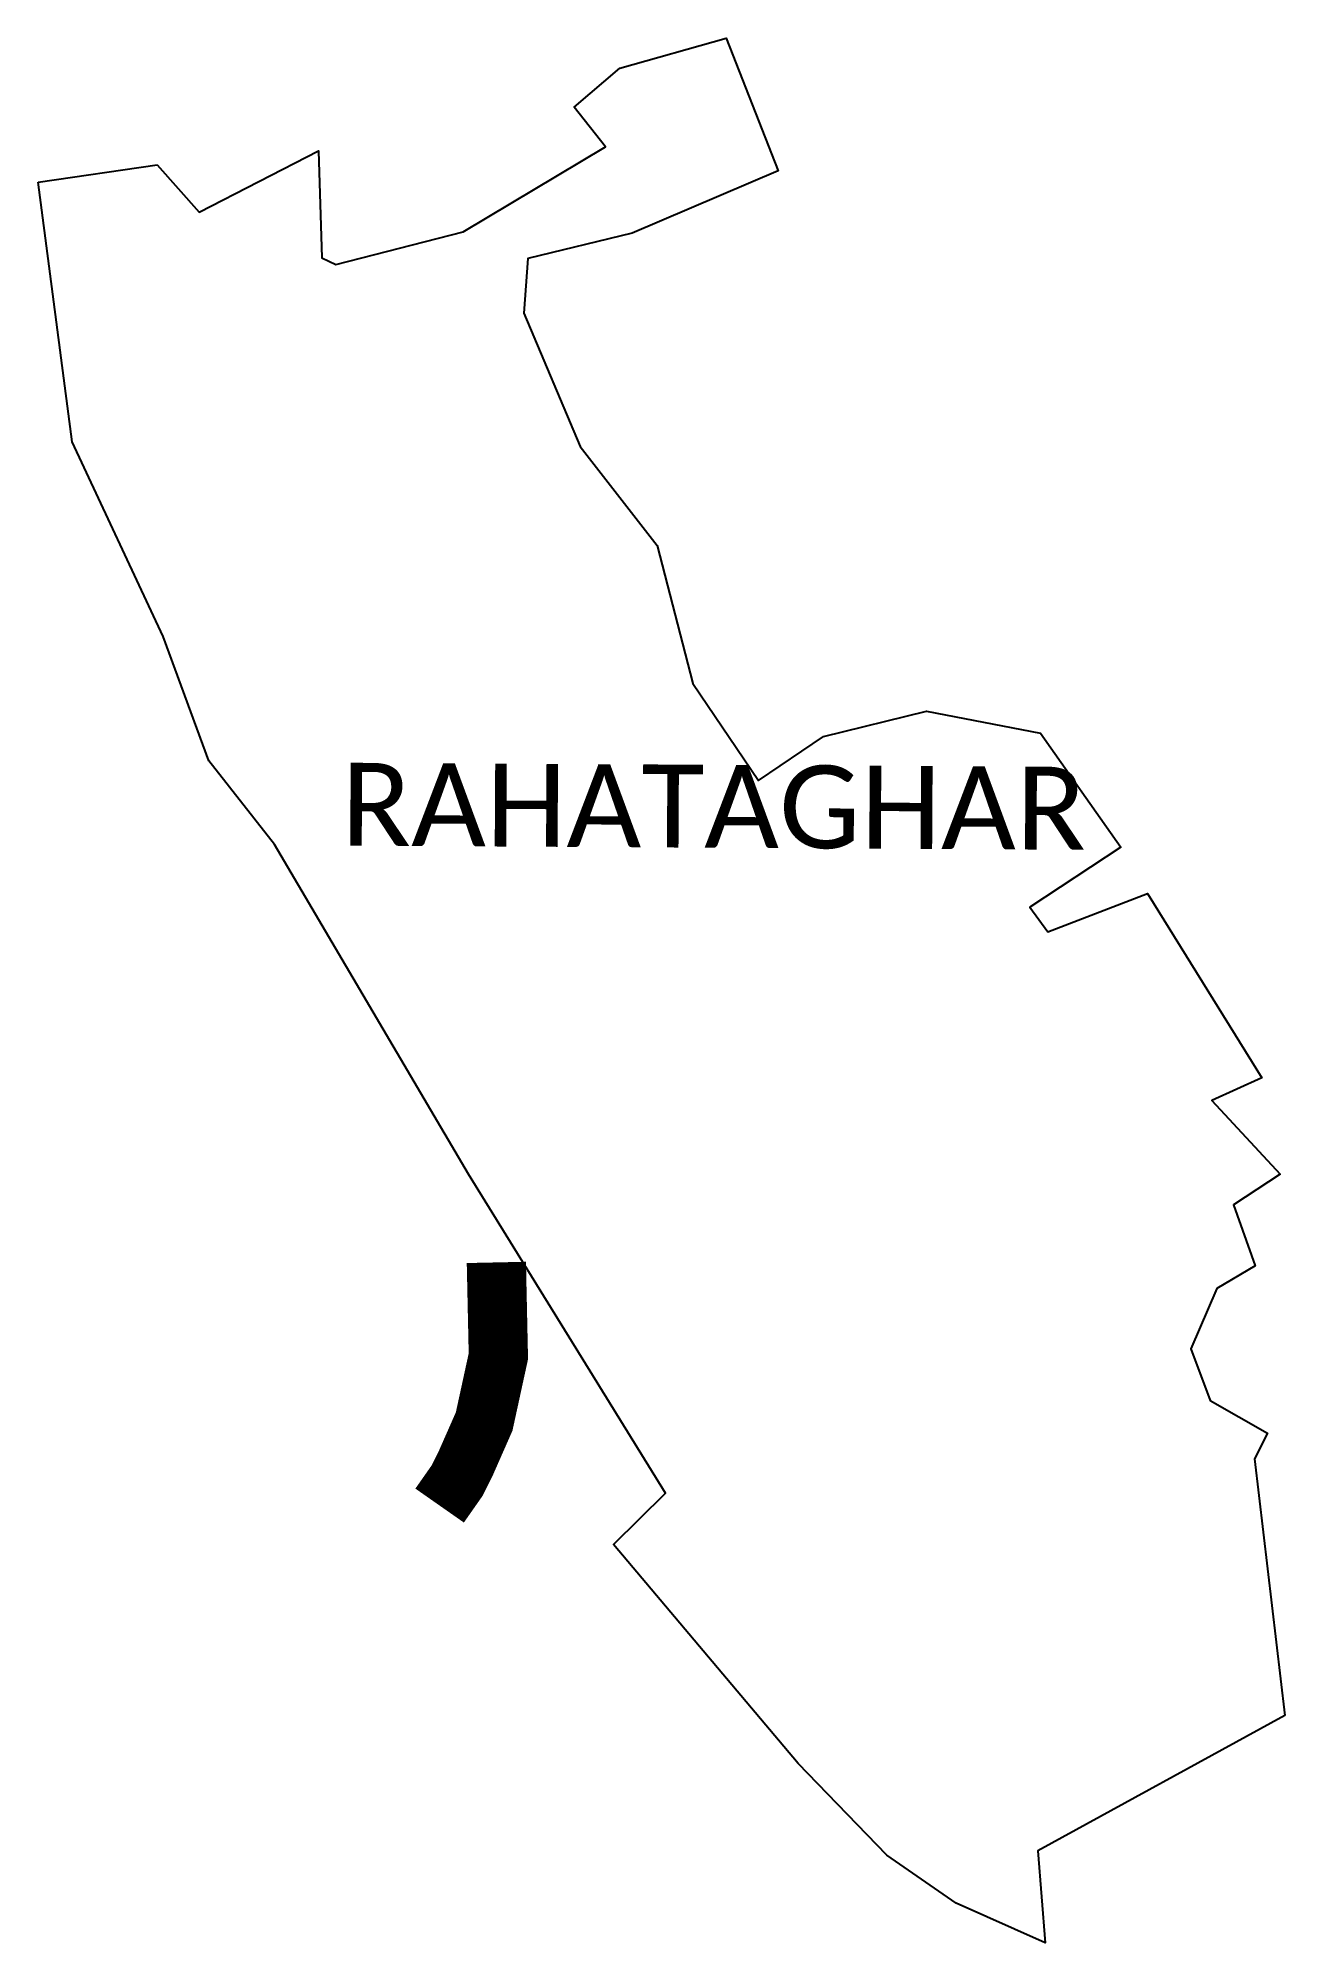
# Model space of a CAD drawing. Header units: metres. Extents: x 314978 to 316031, y 1897174 to 1898782.
import ezdxf

# ---------------------------------------------------------------- set-up
doc = ezdxf.new("R2010")
doc.units = ezdxf.units.M
for name, color, linetype in [('UNPROTECTED DUE TO CREEK', 150, 'Continuous'), ('village', 3, 'Continuous'), ('VILLAGE NAME', 250, 'Continuous')]:
    doc.layers.add(name, color=color, linetype=linetype)
doc.styles.get("Standard").update_dxf_attribs({"font": 'simplex.shx'})

msp = doc.modelspace()

# ---------------------------------------------------------------- linework, layer by layer
at = {"layer": 'UNPROTECTED DUE TO CREEK', "const_width": 50, "flags": 128}
msp.add_lwpolyline([(315365, 1897748.8), (315366.7, 1897669.6), (315354.7, 1897614.5), (315338.8, 1897578.4), (315331.8, 1897564.5), (315317.1, 1897543.5)], dxfattribs=at)
at = {"layer": 'village', "flags": 128}
msp.add_lwpolyline([(314978.1, 1898660.8), (315078.7, 1898675.5)], dxfattribs=at)
at = {"layer": 'village', "color": 3, "true_color": 0x00ff00}
for points in [[(315078.7, 1898675.5, 0), (315114.2, 1898635.4, 0), (315214.9, 1898687.3, 0), (315217.6, 1898596.9, 0), (315229.4, 1898591.4, 0), (315336.9, 1898618.9, 0), (315457.2, 1898690.7, 0), (315430.6, 1898724.1, 0), (315469.3, 1898757, 0), (315559, 1898782.5, 0), (315602.9, 1898670.3, 0), (315479.6, 1898617.8, 0), (315391.6, 1898596.4, 0), (315388.1, 1898550.2, 0), (315435.7, 1898437.7, 0), (315500.7, 1898354.2, 0), (315530.9, 1898237.5, 0), (315586.4, 1898155.6, 0), (315641.3, 1898192.9, 0), (315728.1, 1898214.3, 0), (315824.4, 1898195.7, 0), (315892.3, 1898099.3, 0), (315815.3, 1898048.7, 0), (315830.6, 1898027.8, 0), (315914.6, 1898060.4, 0), (316011.2, 1897904.7, 0), (315969, 1897885.6, 0), (316026.8, 1897823.3, 0), (315987.2, 1897797.3, 0), (316005.5, 1897745.8, 0), (315973.4, 1897726.8, 0), (315951.3, 1897675.8, 0), (315967.6, 1897632.1, 0), (316015.9, 1897604.5, 0), (316005.1, 1897583, 0), (316030.7, 1897366.3, 0)], [(316030.7, 1897366.3, 0), (315822, 1897251.9, 0), (315828.4, 1897174.3, 0), (315753.3, 1897207.9, 0), (315694.7, 1897248.3, 0), (315619.7, 1897325.7, 0), (315464, 1897510.6, 0), (315507.8, 1897554, 0), (315341.6, 1897823.4, 0), (315177.6, 1898101.7, 0), (315122.2, 1898172.3, 0), (315083.6, 1898277.3, 0), (315006.9, 1898441.6, 0), (314978.1, 1898660.8, 0)]]:
    msp.add_polyline3d(points, dxfattribs=at)

# ---------------------------------------------------------------- texts
at = {"layer": 'VILLAGE NAME', "insert": (315234.2, 1898170.7), "char_height": 70, "attachment_point": 1, "rotation": 359.6762}
msp.add_mtext_dynamic_manual_height_columns('{\\fCalibri|b0|i0|c0|p34;RAHATAGHAR}', width=1097.028, gutter_width=520.2, heights=[0], dxfattribs=at)

doc.saveas('drawing.dxf')
